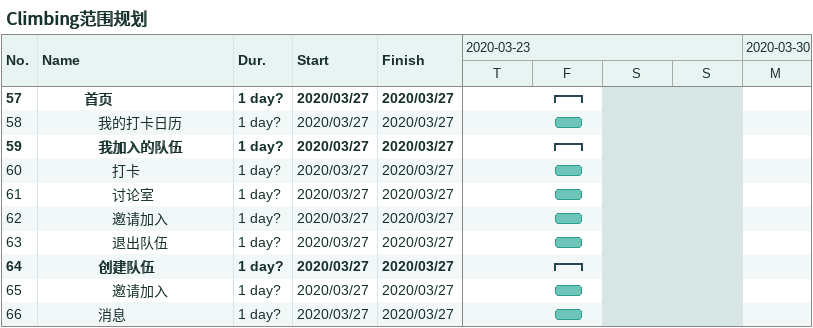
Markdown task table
Climbing范围规划

| ID | Level | Task | Duration | Start | Finish |
|---|---|---|---|---|---|
| 57 | 4 | **首页** | 1d? | 2020-03-27 | 2020-03-27 |
| 58 | 5 | 我的打卡日历 | 1d? | 2020-03-27 | 2020-03-27 |
| 59 | 5 | **我加入的队伍** | 1d? | 2020-03-27 | 2020-03-27 |
| 60 | 6 | 打卡 | 1d? | 2020-03-27 | 2020-03-27 |
| 61 | 6 | 讨论室 | 1d? | 2020-03-27 | 2020-03-27 |
| 62 | 6 | 邀请加入 | 1d? | 2020-03-27 | 2020-03-27 |
| 63 | 6 | 退出队伍 | 1d? | 2020-03-27 | 2020-03-27 |
| 64 | 5 | **创建队伍** | 1d? | 2020-03-27 | 2020-03-27 |
| 65 | 6 | 邀请加入 | 1d? | 2020-03-27 | 2020-03-27 |
| 66 | 5 | 消息 | 1d? | 2020-03-27 | 2020-03-27 |
